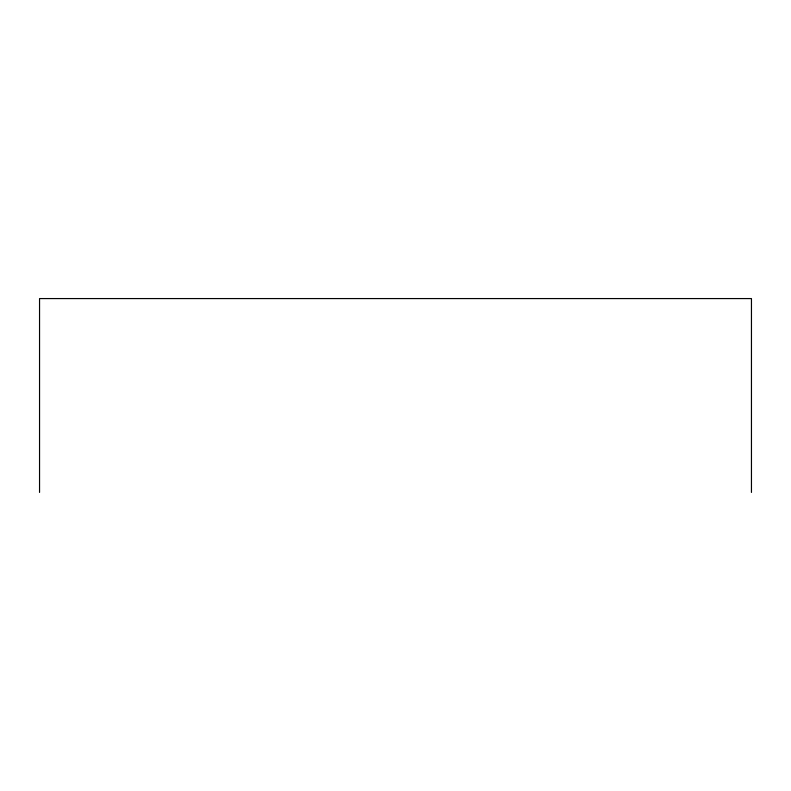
<?xml version="1.0" encoding="UTF-8"?>
<svg xmlns="http://www.w3.org/2000/svg" width="791" height="791" viewBox="0 0 791 791"><rect width="100%" height="100%" fill="white"/><g stroke="black" fill="none" stroke-linecap="round" stroke-linejoin="round"><path stroke-width="1.19" d="M751.45 492.427L751.45 298.573L39.55 298.573L39.55 492.427"/></g></svg>
